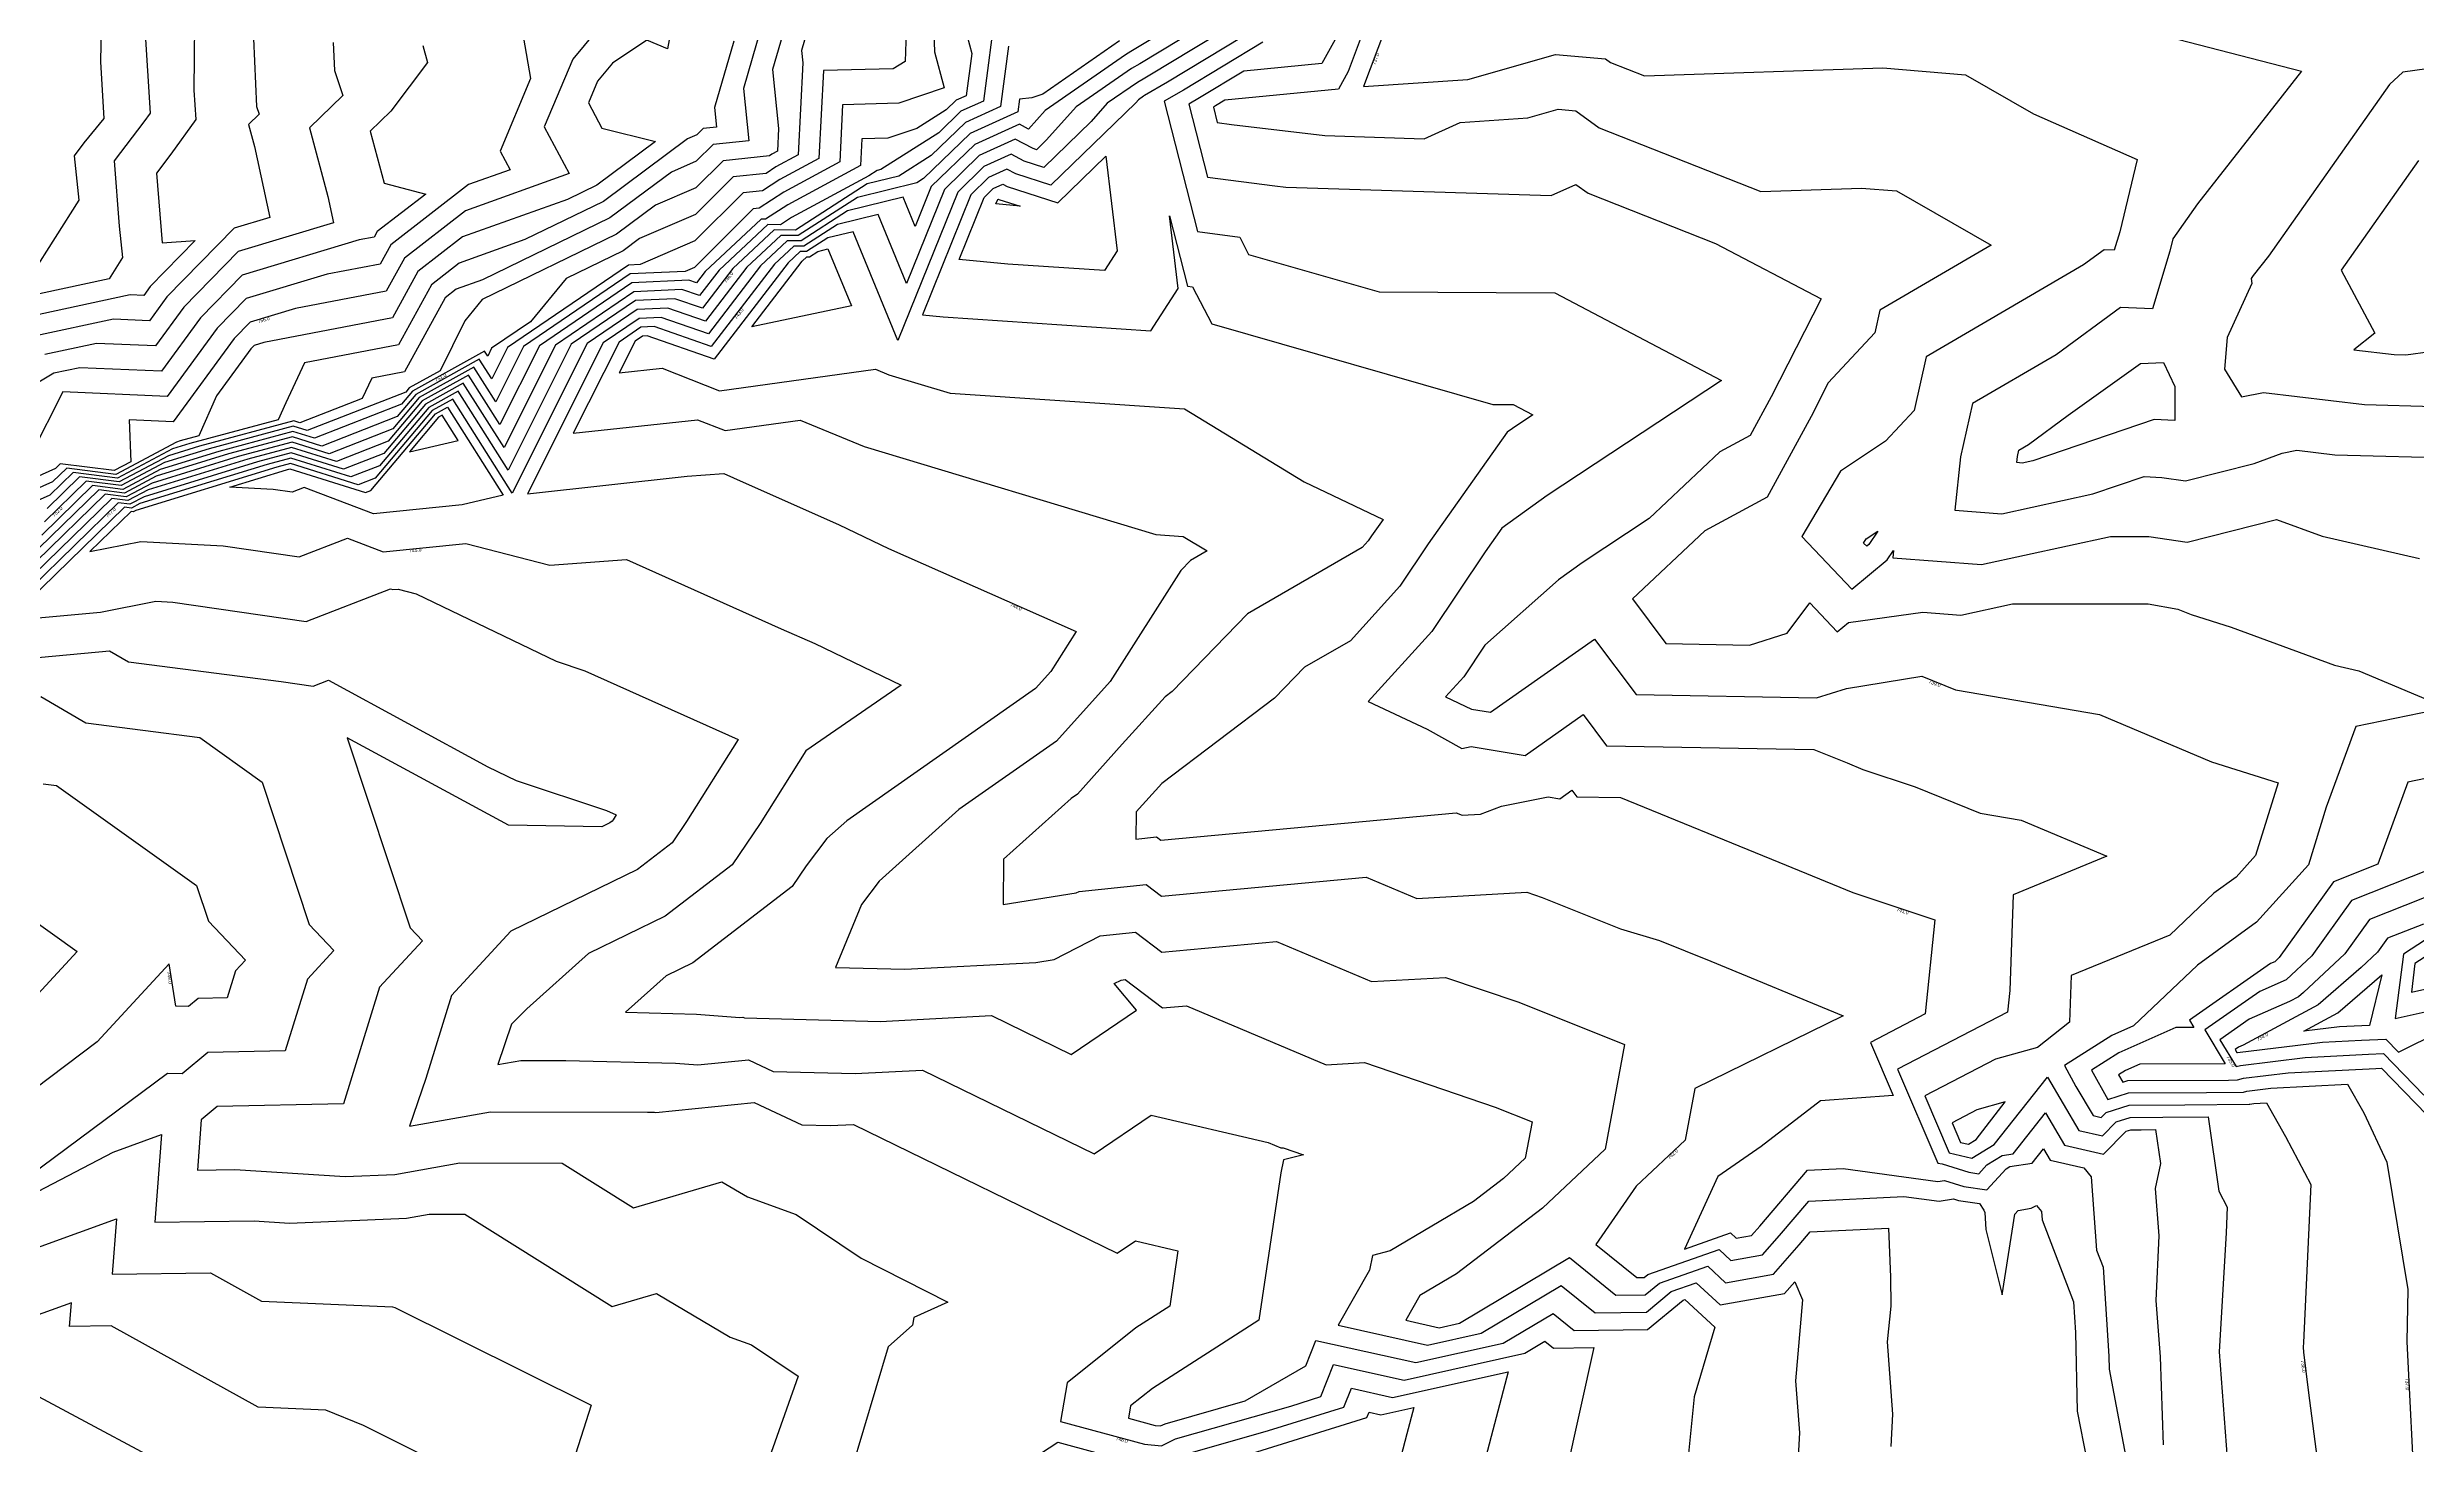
# Model space of a CAD drawing. Extents: x 1684434 to 1702565, y 997334 to 1000228.
# Drawn here: x 1701270.1 to 1701603.7, y 999385.8 to 999582.6 of the extents above; entities that cross this region are included whole.
import ezdxf

# ---------------------------------------------------------------- set-up
doc = ezdxf.new("R2010")
doc.units = 0
doc.layers.add('Default', color=7, linetype='Continuous')

msp = doc.modelspace()

# ---------------------------------------------------------------- linework, layer by layer
at = {"layer": 'Default'}
for points in [[(1701391.36, 999594.72), (1701390.91, 999580.6), (1701389.19, 999579.58), (1701379.38, 999579.32), (1701378.75, 999566.95), (1701373.23, 999563.97), (1701370.82, 999562.39), (1701368.07, 999562.1), (1701361.28, 999555.33), (1701353.56, 999551.99), (1701351.93, 999551.92), (1701334.92, 999540.33), (1701332.69, 999535.89), (1701330.93, 999538.67), (1701321.99, 999533.71), (1701319.35, 999530.58), (1701308.76, 999526.43), (1701304.63, 999527.73), (1701295.63, 999525.31), (1701285.45, 999522.18), (1701280.99, 999519.8), (1701277.37, 999520.25), (1701268.93, 999512.02)], [(1701350.72, 999588.92), (1701344.08, 999580.92), (1701340.08, 999571.39), (1701343.6, 999564.8), (1701329, 999559.57), (1701320.38, 999552.9), (1701317.84, 999548.27), (1701305.06, 999545.82), (1701298.67, 999543.9), (1701296.4, 999541.57), (1701287.85, 999529.86), (1701281.63, 999530.12), (1701281.86, 999524.22), (1701279.52, 999522.97), (1701271.94, 999523.92), (1701271.25, 999523.25), (1701260.03, 999518.25)], [(1701290.9, 999590.59), (1701290.76, 999576.55), (1701291.03, 999572.41), (1701287.51, 999567.53), (1701285.48, 999564.86), (1701286.27, 999555.05), (1701290.91, 999555.38), (1701284.6, 999548.9), (1701283.69, 999547.65), (1701281.77, 999547.73), (1701267.23, 999544.58)], [(1701403.68, 999588.37), (1701401.9, 999575.03), (1701398.71, 999573.59), (1701395.61, 999570.57), (1701387.47, 999565.39), (1701386.95, 999565.26), (1701385.76, 999564.5), (1701374.91, 999558.63), (1701373.36, 999557.61), (1701371.54, 999557.62), (1701364.7, 999551.22), (1701361.94, 999547.62), (1701359.44, 999548.49), (1701352.68, 999548.16), (1701341.65, 999540.65), (1701334.42, 999526.24), (1701328.68, 999535.29), (1701323.37, 999532.34), (1701317.51, 999525.38), (1701311.83, 999523.16), (1701304.45, 999525.48), (1701299.72, 999524.21), (1701283.73, 999519.29), (1701281.72, 999518.22), (1701280.09, 999518.42), (1701267.77, 999506.41)], [(1701277.77, 999590.68), (1701277.58, 999580.54), (1701278.09, 999572.55), (1701275.25, 999569.14), (1701273.88, 999567.31), (1701274.57, 999561.07), (1701267.89, 999550.54)], [(1701298.84, 999590.26), (1701299.58, 999574.27), (1701299.95, 999573.16), (1701298.46, 999571.71), (1701299.28, 999568.63), (1701301.44, 999558.64), (1701296.4, 999557.13), (1701286.96, 999547.44), (1701284.52, 999544.09), (1701279.41, 999544.31), (1701268.5, 999541.94)], [(1701394.75, 999590.25), (1701395.03, 999581.95), (1701396.37, 999576.87), (1701390, 999574.71), (1701382.08, 999574.51), (1701381.67, 999566.45), (1701373.79, 999562.19), (1701370.35, 999559.93), (1701369.47, 999559.84), (1701361.21, 999551.6), (1701359.92, 999551.04), (1701352.18, 999550.67), (1701337.16, 999540.43), (1701333.27, 999532.67), (1701330.18, 999537.55), (1701322.45, 999533.25), (1701318.74, 999528.84), (1701309.78, 999525.34), (1701304.57, 999526.98), (1701296.99, 999524.94), (1701284.87, 999521.21), (1701281.23, 999519.27), (1701278.28, 999519.64), (1701268.54, 999510.15)], [(1701371.7, 999589.13), (1701368.13, 999576.79), (1701368.89, 999569.41), (1701363.85, 999568.9), (1701361.48, 999566.54), (1701358, 999565.03), (1701349.33, 999558.57), (1701331.38, 999549.83), (1701327.68, 999548.51), (1701326.12, 999547.3), (1701320.4, 999536.87), (1701315.81, 999535.99), (1701314.46, 999533.14), (1701305.68, 999529.71), (1701304.81, 999529.98), (1701291.54, 999526.41), (1701287.16, 999525.06), (1701280.25, 999521.39), (1701274.65, 999522.09), (1701270.09, 999517.64)], [(1701358.4, 999587.69), (1701357.44, 999582.38), (1701354.54, 999583.6), (1701349.68, 999580.37), (1701347.57, 999577.83), (1701346.29, 999574.8), (1701348.2, 999571.22), (1701355.73, 999569.34), (1701347.48, 999563.2), (1701343.34, 999561.18), (1701328.56, 999555.88), (1701322.29, 999551.03), (1701318.7, 999544.47), (1701300.58, 999541), (1701299.24, 999540.6), (1701298.76, 999540.11), (1701293.92, 999533.48), (1701291.44, 999527.85), (1701288.82, 999527.15), (1701288.3, 999526.99), (1701279.76, 999522.44), (1701272.84, 999523.31), (1701270.86, 999521.38), (1701260.73, 999516.86)], [(1701283.83, 999585.24), (1701284.6, 999573.34), (1701283.72, 999572.12), (1701279.51, 999566.6), (1701280.24, 999557.39), (1701280.72, 999553.01), (1701278.82, 999550), (1701265.95, 999547.21)], [(1701399.3, 999585.38), (1701400.26, 999581.71), (1701399.47, 999575.78), (1701398.06, 999575.14), (1701396.68, 999573.8), (1701392.54, 999571.17), (1701388.46, 999569.79), (1701384.79, 999569.69), (1701384.6, 999565.95), (1701374.35, 999560.41), (1701371.25, 999558.38), (1701370.62, 999558.38), (1701362.75, 999551.01), (1701361.53, 999549.41), (1701360.42, 999549.8), (1701352.43, 999549.41), (1701339.4, 999540.54), (1701333.84, 999529.46), (1701329.43, 999536.42), (1701322.91, 999532.8), (1701318.12, 999527.11), (1701310.81, 999524.25), (1701304.51, 999526.23), (1701298.35, 999524.57), (1701284.3, 999520.25), (1701281.47, 999518.75), (1701279.18, 999519.03), (1701268.16, 999508.28)], [(1701374.21, 999586.36), (1701372.22, 999579.47), (1701373.07, 999571.18), (1701372.9, 999567.95), (1701372.12, 999567.53), (1701371.77, 999567.3), (1701365.25, 999566.63), (1701361.42, 999562.8), (1701355.75, 999560.36), (1701350.26, 999556.26), (1701331.34, 999547.05), (1701328.9, 999544.09), (1701325.42, 999537.04), (1701321.07, 999534.63), (1701320.57, 999534.04), (1701306.7, 999528.62), (1701304.75, 999529.23), (1701292.91, 999526.05), (1701286.59, 999524.1), (1701280.5, 999520.86), (1701275.56, 999521.48), (1701269.7, 999515.76)], [(1701430.15, 999586.52), (1701422.68, 999582), (1701421.9, 999581.55), (1701410.61, 999573.69), (1701408.27, 999571.08), (1701406.97, 999571.77), (1701400.68, 999568.92), (1701394.56, 999562.97), (1701392.3, 999557.37), (1701390.61, 999561.47), (1701382.77, 999559.56), (1701376.24, 999555.34), (1701374.29, 999555.36), (1701370.53, 999551.83), (1701363.19, 999542.24), (1701356.53, 999544.56), (1701353.43, 999544.41), (1701348.38, 999540.97), (1701337.72, 999519.72), (1701360.19, 999522.19), (1701365.35, 999522.57), (1701366.71, 999521.96), (1701381.6, 999515.35), (1701388.55, 999512.01), (1701414.99, 999500.32), (1701411.41, 999494.67), (1701409.25, 999492.27), (1701382.66, 999473.64), (1701379.86, 999471.12), (1701376.94, 999467.28), (1701374.97, 999464.39), (1701360.99, 999453.61), (1701357.24, 999451.79), (1701351.52, 999446.66), (1701361.49, 999446.42), (1701367.6, 999445.92), (1701368.05, 999445.97), (1701368.27, 999445.87), (1701387.35, 999445.38), (1701403.05, 999446.19), (1701414.28, 999440.7), (1701423.45, 999446.98), (1701420.31, 999450.7), (1701421.28, 999451.2), (1701421.86, 999451.26), (1701427.12, 999447.27), (1701430.51, 999447.59), (1701450.15, 999439.27), (1701455.54, 999439.57), (1701473.97, 999433.31), (1701479.15, 999431.24), (1701478.2, 999426.12), (1701475.14, 999423.23), (1701470.92, 999420.01), (1701459.18, 999413.06), (1701456.7, 999412.41), (1701456.27, 999410.34), (1701451.85, 999402.57), (1701464.44, 999399.77), (1701472, 999401.45), (1701483.27, 999408.17), (1701488.03, 999404.32), (1701495.26, 999404.42), (1701498.76, 999407.31), (1701502.26, 999408.54), (1701505.63, 999405.44), (1701514.7, 999407.05), (1701516.14, 999408.7), (1701517.24, 999406.17), (1701516.26, 999394.75), (1701516.81, 999387.43), (1701515.92, 999371.52)], [(1701435.27, 999587.14), (1701423.92, 999580.28), (1701422.74, 999579.6), (1701414.98, 999574.2), (1701410.81, 999569.55), (1701409.4, 999568.18), (1701408.82, 999568.37), (1701406.38, 999569.65), (1701401.33, 999567.37), (1701396.43, 999562.59), (1701391.08, 999549.35), (1701387.08, 999559.05), (1701381.38, 999557.66), (1701376.63, 999554.59), (1701375.21, 999554.6), (1701372.48, 999552.04), (1701363.6, 999540.45), (1701355.55, 999543.26), (1701353.68, 999543.16), (1701350.62, 999541.08), (1701344.17, 999528.22), (1701361.65, 999530.14), (1701365.53, 999528.61), (1701376.13, 999530.08), (1701385.1, 999526.36), (1701426.16, 999513.96), (1701430.03, 999513.7), (1701433.39, 999511.66), (1701431.07, 999510.31), (1701429.69, 999508.89), (1701419.75, 999493.24), (1701412.19, 999484.84), (1701398.47, 999475.22), (1701387.24, 999465.15), (1701384.73, 999461.84), (1701381.06, 999452.97), (1701390.86, 999452.72), (1701409.3, 999453.68), (1701411.88, 999454.09), (1701418.34, 999457.45), (1701423.34, 999457.96), (1701427.04, 999455.15), (1701443.16, 999456.65), (1701456.53, 999450.99), (1701466.98, 999451.57), (1701477.28, 999448.07), (1701492.19, 999442.13), (1701489.46, 999427.39), (1701480.64, 999419.09), (1701468.52, 999409.82), (1701463.34, 999406.76), (1701461.36, 999403.28), (1701466.09, 999402.23), (1701468.92, 999402.86), (1701484.41, 999412.1), (1701490.96, 999406.8), (1701495.09, 999406.85), (1701497.1, 999408.51), (1701503.88, 999410.89), (1701506.39, 999408.57), (1701513.15, 999409.77), (1701516.75, 999413.9), (1701518.3, 999415.72), (1701529.33, 999416.26), (1701529.63, 999409.35), (1701529.68, 999405.26), (1701529.15, 999400.26), (1701529.91, 999390.05), (1701529.65, 999385.51)], [(1701440.38, 999587.76), (1701431.27, 999582.25), (1701425.57, 999578.81), (1701424.65, 999578.27), (1701423.59, 999577.66), (1701419.35, 999574.71), (1701417.08, 999572.17), (1701410.4, 999565.68), (1701407.63, 999566.57), (1701405.8, 999567.54), (1701401.99, 999565.82), (1701398.29, 999562.21), (1701389.86, 999541.32), (1701383.55, 999556.62), (1701379.99, 999555.75), (1701377.02, 999553.84), (1701376.13, 999553.84), (1701374.42, 999552.24), (1701364.01, 999538.66), (1701354.58, 999541.95), (1701353.93, 999541.91), (1701352.87, 999541.19), (1701350.62, 999536.72), (1701356.7, 999537.39), (1701364.74, 999534.22), (1701386.71, 999537.26), (1701388.6, 999536.48), (1701397.25, 999533.87), (1701430.22, 999531.65), (1701447.09, 999521.41), (1701458.17, 999516.08), (1701456.54, 999513.77), (1701456.07, 999513.06), (1701455.25, 999512.16), (1701439.09, 999502.79), (1701428.5, 999491.85), (1701427.51, 999491.09), (1701421.44, 999484.41), (1701415.14, 999477.41), (1701414.27, 999476.8), (1701404.73, 999468.24), (1701404.67, 999461.84), (1701414.99, 999463.48), (1701415.4, 999463.69), (1701424.81, 999464.66), (1701426.97, 999463.02), (1701455.81, 999465.71), (1701462.91, 999462.7), (1701478.42, 999463.57), (1701480.59, 999462.83), (1701491.61, 999458.44), (1701497.1, 999456.78), (1701504.31, 999453.84), (1701522.95, 999446.17), (1701502.05, 999435.91), (1701500.71, 999428.67), (1701493.81, 999422.17), (1701488.11, 999413.96), (1701493.9, 999409.28), (1701494.93, 999409.29), (1701495.43, 999409.7), (1701505.49, 999413.23), (1701507.15, 999411.71), (1701511.6, 999412.5), (1701513.97, 999415.22), (1701518.11, 999420.07), (1701531.48, 999420.73), (1701536.48, 999420.04), (1701538.51, 999420.37), (1701539.19, 999420.16), (1701542.15, 999419.71), (1701542.76, 999418.79), (1701542.89, 999418.48), (1701543.02, 999416.05), (1701545.34, 999406.84), (1701547.11, 999418.24), (1701547.6, 999418.72), (1701549.43, 999419.05), (1701550.18, 999419.46), (1701550.88, 999418.62), (1701550.97, 999417.41), (1701555.38, 999405.89), (1701555.65, 999401.54), (1701555.92, 999390.49), (1701557.24, 999383.53)], [(1701443.94, 999587.43), (1701427.83, 999577.69), (1701424.61, 999575.81), (1701424.43, 999575.71), (1701423.73, 999575.22), (1701423.35, 999574.79), (1701411.4, 999563.18), (1701406.45, 999564.77), (1701405.21, 999565.42), (1701402.64, 999564.26), (1701400.15, 999561.83), (1701393.32, 999544.91), (1701396.22, 999544.63), (1701425.48, 999542.67), (1701429.33, 999548.62), (1701428.13, 999558.86), (1701430.65, 999548.94), (1701431.35, 999548.85), (1701434.07, 999543.63), (1701473.61, 999532.29), (1701476.51, 999532.28), (1701479.27, 999530.82), (1701476.39, 999528.92), (1701475.64, 999528.38), (1701464.54, 999512.65), (1701460.56, 999506.69), (1701453.58, 999499.01), (1701447.12, 999495.26), (1701442.88, 999490.89), (1701427.05, 999478.91), (1701423.41, 999474.9), (1701423.37, 999471.06), (1701426.28, 999471.36), (1701426.9, 999470.89), (1701468.46, 999474.77), (1701469.29, 999474.42), (1701471.88, 999474.56), (1701474.86, 999475.69), (1701481.44, 999477), (1701483.04, 999476.74), (1701484.77, 999477.95), (1701485.46, 999477.03), (1701491.61, 999476.92), (1701513.91, 999467.81), (1701524.33, 999463.52), (1701535.86, 999459.67), (1701534.52, 999446.43), (1701526.78, 999442.41), (1701529.98, 999434.96), (1701519.74, 999434.21), (1701511.43, 999427.77), (1701505.29, 999423.51), (1701500.6, 999413.3), (1701507.1, 999415.58), (1701507.9, 999414.84), (1701510.05, 999415.23), (1701511.2, 999416.54), (1701517.92, 999424.43), (1701522.94, 999424.67), (1701536.27, 999422.82), (1701537.21, 999422.98), (1701539.93, 999422.14), (1701543.17, 999421.65), (1701545.91, 999424.62), (1701546.44, 999424.95), (1701549.58, 999425.41), (1701551.16, 999427.41), (1701552.09, 999425.82), (1701556.83, 999424.75), (1701557.88, 999423.47), (1701558.63, 999413.17), (1701559.56, 999410.74), (1701560.34, 999398.23), (1701560.39, 999396.39), (1701563.36, 999380.73)], [(1701453.27, 999586.99), (1701449.57, 999580.3), (1701438.59, 999579.24), (1701432.34, 999575.46), (1701430.82, 999574.57), (1701433.44, 999564.31), (1701442.93, 999563.07), (1701444.47, 999562.88), (1701481.84, 999561.72), (1701485.32, 999563.29), (1701487.03, 999562.04), (1701504.98, 999554.98), (1701519.84, 999547.18), (1701512.84, 999533.38), (1701509.84, 999527.9), (1701505.61, 999525.61), (1701495.64, 999516.21), (1701486.19, 999509.96), (1701482.86, 999507.58), (1701472.52, 999498.39), (1701469.54, 999493.93), (1701466.98, 999491.12), (1701470.65, 999489.38), (1701473.29, 999488.94), (1701487.96, 999499.24), (1701493.81, 999491.42), (1701519.18, 999490.96), (1701523.44, 999492.29), (1701534.01, 999493.99), (1701538.76, 999492.07), (1701559.05, 999488.6), (1701574.82, 999481.95), (1701584.19, 999478.98), (1701581.02, 999468.73), (1701578.27, 999465.71), (1701575.16, 999463.44), (1701568.94, 999457.54), (1701555.04, 999451.83), (1701554.81, 999445.27), (1701550.33, 999441.71), (1701544.41, 999440.05), (1701534.46, 999434.88), (1701537.89, 999426.88), (1701541.08, 999426.1), (1701544.21, 999428.04), (1701551.7, 999437.54), (1701556.12, 999430.02), (1701559.46, 999429.26), (1701561.39, 999431.23), (1701563.34, 999431.85), (1701567.98, 999431.87), (1701574.35, 999431.94), (1701575.83, 999421.46), (1701577.03, 999419.19), (1701576.86, 999415.58), (1701575.87, 999398.83), (1701577.16, 999381.94)], [(1701455.81, 999585.96), (1701453.27, 999579.19), (1701451.88, 999576.69), (1701435.92, 999575.14), (1701434.6, 999574.35), (1701434.28, 999574.16), (1701434.83, 999572), (1701436.83, 999571.74), (1701449.97, 999570.16), (1701463.98, 999569.72), (1701469.05, 999572.01), (1701478.56, 999572.67), (1701482.85, 999573.88), (1701485.3, 999573.67), (1701488.61, 999571.25), (1701511.35, 999562.31), (1701525.54, 999562.78), (1701530.46, 999562.38), (1701543.77, 999554.71), (1701528.12, 999545.57), (1701527.41, 999542.38), (1701520.85, 999535.33), (1701518.45, 999530.59), (1701512.24, 999519.24), (1701503.47, 999514.49), (1701493.29, 999504.89), (1701497.99, 999498.61), (1701509.77, 999498.4), (1701515.07, 999500.05), (1701518.24, 999504.32), (1701522.11, 999500.25), (1701523.7, 999501.57), (1701534.17, 999503.01), (1701539.53, 999502.61), (1701546.81, 999504.19), (1701565.91, 999504.18), (1701570.08, 999503.47), (1701571.93, 999502.69), (1701577.58, 999500.9), (1701592.11, 999495.56), (1701595.54, 999494.78), (1701607.93, 999489.55), (1701595.13, 999486.91), (1701590.98, 999475.56), (1701588.46, 999467.43), (1701581.13, 999459.37), (1701572.85, 999453.32), (1701563.81, 999444.76), (1701560.8, 999443.41), (1701554.1, 999439.18), (1701555.73, 999436.22), (1701558.14, 999432.12), (1701559.3, 999431.86), (1701559.97, 999432.54), (1701563.24, 999433.59), (1701571.05, 999433.62), (1701580.12, 999433.71), (1701580.2, 999433.73), (1701580.77, 999433.8), (1701582.57, 999433.9), (1701585.22, 999429.16), (1701588.81, 999422.41), (1701587.75, 999400.16), (1701587.71, 999399.47), (1701587.76, 999398.78), (1701588.49, 999393.04), (1701591.09, 999372.87)], [(1701366.76, 999583.48), (1701364.05, 999574.12), (1701364.33, 999571.35), (1701362.44, 999571.16), (1701361.55, 999570.28), (1701360.25, 999569.71), (1701348.41, 999560.88), (1701337.36, 999555.51), (1701328.12, 999552.2), (1701324.2, 999549.16), (1701319.55, 999540.67), (1701306.33, 999538.14), (1701303.69, 999532.54), (1701302.62, 999530.13), (1701290.18, 999526.78), (1701287.73, 999526.03), (1701280.01, 999521.92), (1701273.75, 999522.7), (1701270.47, 999519.51), (1701261.42, 999515.47)], [(1701322.96, 999582.85), (1701323.65, 999580.46), (1701318.47, 999573.6), (1701315.59, 999570.8), (1701317.54, 999563.47), (1701323.4, 999561.93), (1701316.56, 999556.64), (1701316.13, 999555.86), (1701314, 999555.46), (1701297.53, 999550.52), (1701291.68, 999544.5), (1701286.18, 999536.97), (1701274.68, 999537.47), (1701271.05, 999536.68), (1701262.14, 999531.41)], [(1701405.46, 999582.78), (1701404.33, 999574.27), (1701399.37, 999572.03), (1701394.55, 999567.34), (1701390, 999564.45), (1701385.55, 999563.36), (1701375.46, 999556.85), (1701372.46, 999556.87), (1701366.64, 999551.42), (1701362.36, 999545.83), (1701358.47, 999547.18), (1701352.93, 999546.91), (1701343.89, 999540.76), (1701335, 999523.02), (1701327.94, 999534.16), (1701323.83, 999531.88), (1701316.9, 999523.65), (1701312.86, 999522.07), (1701304.4, 999524.73), (1701301.08, 999523.84), (1701283.16, 999518.33), (1701281.96, 999517.69), (1701280.99, 999517.81), (1701267.38, 999504.54)], [(1701337.17, 999583.87), (1701338.15, 999578.19), (1701333.87, 999567.99), (1701335.28, 999565.35), (1701329.43, 999563.26), (1701318.47, 999554.77), (1701316.99, 999552.07), (1701309.53, 999550.64), (1701298.1, 999547.21), (1701294.04, 999543.04), (1701287.01, 999533.41), (1701272.32, 999534.05), (1701267.83, 999525.22)], [(1701376.73, 999583.59), (1701376.31, 999582.14), (1701376.48, 999580.39), (1701375.83, 999567.45), (1701372.67, 999565.75), (1701371.3, 999564.84), (1701366.66, 999564.37), (1701361.35, 999559.07), (1701353.51, 999555.68), (1701351.18, 999553.94), (1701343.18, 999550.05), (1701338.15, 999543.95), (1701332.67, 999540.22), (1701332.12, 999539.11), (1701331.68, 999539.8), (1701321.53, 999534.17), (1701319.96, 999532.31), (1701307.73, 999527.53), (1701304.69, 999528.48), (1701294.27, 999525.68), (1701286.02, 999523.14), (1701280.74, 999520.33), (1701276.47, 999520.87), (1701269.32, 999513.89)], [(1701310.36, 999583.3), (1701310.54, 999579.31), (1701311.7, 999575.81), (1701307.02, 999571.25), (1701309.6, 999561.6), (1701310.41, 999557.86), (1701296.97, 999553.83), (1701289.32, 999545.97), (1701285.35, 999540.53), (1701277.05, 999540.89), (1701269.77, 999539.31)], [(1701421.06, 999583.5), (1701410.26, 999575.99), (1701408.73, 999575.46), (1701406.99, 999575.31), (1701406.75, 999573.52), (1701400.02, 999570.48), (1701393.48, 999564.11), (1701392.52, 999563.5), (1701384.16, 999561.46), (1701375.85, 999556.1), (1701373.38, 999556.11), (1701368.59, 999551.63), (1701362.77, 999544.04), (1701357.5, 999545.87), (1701353.18, 999545.66), (1701346.14, 999540.87), (1701335.57, 999519.8), (1701327.19, 999533.03), (1701324.29, 999531.42), (1701316.29, 999521.92), (1701313.89, 999520.98), (1701304.34, 999523.98), (1701302.44, 999523.47), (1701282.59, 999517.36), (1701282.21, 999517.16), (1701281.9, 999517.2), (1701276.12, 999511.56), (1701283.29, 999512.98), (1701294.86, 999512.38), (1701305.57, 999510.83), (1701312.37, 999513.46), (1701317.4, 999511.54), (1701329.02, 999512.72), (1701340.86, 999509.65), (1701351.68, 999510.44), (1701373.41, 999500.7), (1701378.15, 999498.6), (1701390.33, 999492.73), (1701376.89, 999483.5), (1701370.48, 999473.27), (1701366.53, 999467.45), (1701357.1, 999460.19), (1701346.32, 999454.95), (1701337.63, 999447.15), (1701335.48, 999444.97), (1701333.55, 999439.3), (1701336.8, 999439.88), (1701343.13, 999439.86), (1701358.54, 999439.49), (1701361.7, 999439.24), (1701368.84, 999439.97), (1701372.29, 999438.33), (1701383.84, 999438.03), (1701393.34, 999438.53), (1701417.52, 999426.7), (1701425.51, 999432.18), (1701441.98, 999428.31), (1701443.76, 999427.56), (1701444.1, 999427.57), (1701446.96, 999426.6), (1701444.18, 999425.87), (1701443.79, 999424.03), (1701440.7, 999403.28), (1701425.71, 999393.68), (1701422.64, 999391.22), (1701422.33, 999389.49), (1701426.1, 999388.47), (1701426.86, 999388.39), (1701427.48, 999388.7), (1701438.75, 999391.92), (1701447.32, 999396.86), (1701448.73, 999400.44), (1701462.8, 999397.32), (1701475.08, 999400.05), (1701482.12, 999404.25), (1701485.1, 999401.84), (1701495.42, 999401.98), (1701500.43, 999406.12), (1701500.65, 999406.19), (1701504.88, 999402.3), (1701501.99, 999392.47), (1701500.73, 999379.82)], [(1701441.26, 999583.34), (1701430.09, 999576.58), (1701427.37, 999574.99), (1701432.05, 999556.63), (1701437.99, 999555.85), (1701439.25, 999553.42), (1701457.61, 999548.16), (1701482.34, 999548.03), (1701505.83, 999535.66), (1701481.29, 999519.44), (1701474.88, 999514.86), (1701472.54, 999511.54), (1701465.05, 999500.31), (1701456.1, 999490.46), (1701464.38, 999486.53), (1701469.27, 999483.84), (1701470.58, 999484.1), (1701478.16, 999482.84), (1701486.36, 999488.59), (1701489.63, 999484.22), (1701518.81, 999483.7), (1701523.51, 999481.78), (1701525.71, 999480.88), (1701533.1, 999478.41), (1701542.23, 999474.72), (1701548.02, 999473.72), (1701560.08, 999468.64), (1701546.88, 999463.22), (1701546.41, 999449.73), (1701546.1, 999446.69), (1701530.62, 999438.64), (1701536.29, 999425.43), (1701536.87, 999425.29), (1701540.67, 999424.12), (1701542.04, 999423.91), (1701543.2, 999425.17), (1701545.33, 999426.49), (1701546.9, 999426.72), (1701551.43, 999432.48), (1701554.11, 999427.92), (1701559.63, 999426.67), (1701562.82, 999429.92), (1701563.44, 999430.12), (1701564.91, 999430.12), (1701566.94, 999430.14), (1701567.61, 999425.37), (1701566.89, 999421.82), (1701567.38, 999415.15), (1701566.97, 999406.08), (1701567.59, 999398.13), (1701568, 999385.75)], [(1701458.36, 999584.94), (1701455.4, 999577.06), (1701470.1, 999578.08), (1701482.43, 999581.57), (1701489.49, 999580.97), (1701490.19, 999580.46), (1701494.98, 999578.58), (1701528.54, 999579.7), (1701540.18, 999578.74), (1701549.74, 999573.22), (1701564.37, 999566.78), (1701561.9, 999556.59), (1701561.13, 999554), (1701559.69, 999554.06), (1701556.81, 999551.95), (1701534.64, 999539), (1701532.95, 999531.46), (1701528.93, 999527.13), (1701522.58, 999522.87), (1701517.15, 999513.68), (1701524.19, 999506.28), (1701529.17, 999510.39), (1701530.04, 999511.72), (1701529.93, 999510.69), (1701542.41, 999509.75), (1701560.6, 999513.71), (1701565.99, 999513.7), (1701571.37, 999512.9), (1701583.96, 999516.07), (1701590.38, 999513.72), (1701604.1, 999510.59)], [(1701568.78, 999584.06), (1701587.5, 999579.22), (1701572.83, 999560.56), (1701569.37, 999555.62), (1701568.95, 999553.88), (1701566.52, 999545.75), (1701561.98, 999545.94), (1701552.93, 999539.3), (1701541.16, 999532.42), (1701539.48, 999524.93), (1701538.66, 999517.39), (1701545.29, 999516.89), (1701558.1, 999519.68), (1701565.32, 999522.13), (1701567.81, 999522.01), (1701571.16, 999521.51), (1701580.84, 999523.95), (1701584.76, 999525.42), (1701586.85, 999525.86), (1701592.18, 999525.21), (1701610.15, 999524.7)], [(1701608.85, 999580.07), (1701601.75, 999579.08), (1701599.87, 999577.37), (1701582.84, 999553.2), (1701580.69, 999550.46), (1701580.4, 999550.05), (1701580.51, 999549.35), (1701577.04, 999541.7), (1701576.62, 999537.25), (1701579.04, 999533.34), (1701582.13, 999533.98), (1701596.35, 999532.26), (1701606.15, 999531.98)], [(1701418.94, 999551.16), (1701405.35, 999552.07), (1701398.49, 999552.72), (1701402.01, 999561.45), (1701403.3, 999562.71), (1701404.62, 999563.31), (1701405.26, 999562.97), (1701412.4, 999560.68), (1701419.16, 999567.26), (1701420.72, 999553.92), (1701418.94, 999551.16)], [(1701603.97, 999566.67), (1701593.06, 999551.2), (1701597.8, 999542.32), (1701594.83, 999540), (1701600.52, 999539.31), (1701602.15, 999539.26), (1701605.58, 999539.74)], [(1701404.08, 999561.17), (1701407.1, 999560.2), (1701403.65, 999560.53), (1701403.87, 999561.08), (1701403.96, 999561.15), (1701404.04, 999561.19), (1701404.08, 999561.17)], [(1701383.32, 999546.2), (1701369.29, 999543.2), (1701376.37, 999552.45), (1701377.05, 999553.09), (1701377.41, 999553.08), (1701378.59, 999553.85), (1701380.02, 999554.2), (1701383.32, 999546.2)], [(1701569.66, 999530.02), (1701566.73, 999530.17), (1701549.67, 999524.36), (1701548.16, 999524.03), (1701547.39, 999524.09), (1701547.48, 999524.97), (1701547.68, 999525.85), (1701549.06, 999526.66), (1701554.64, 999530.76), (1701564.81, 999538.08), (1701568.05, 999538.21), (1701569.66, 999534.82), (1701569.66, 999530.02)], [(1701328.5, 999518.15), (1701316.03, 999516.88), (1701306.28, 999520.6), (1701304.58, 999519.94), (1701301.91, 999520.33), (1701295.82, 999520.65), (1701303.8, 999523.1), (1701304.28, 999523.23), (1701314.91, 999519.89), (1701315.68, 999520.19), (1701324.75, 999530.96), (1701326.44, 999531.9), (1701334.3, 999519.51), (1701328.5, 999518.15)], [(1701325.21, 999530.5), (1701321.1, 999525.63), (1701327.94, 999527.23), (1701325.69, 999530.77), (1701325.21, 999530.5)], [(1701526.58, 999512.57), (1701526.27, 999512.31), (1701525.83, 999512.77), (1701526.17, 999513.35), (1701527.83, 999514.46), (1701526.58, 999512.57)], [(1701266.76, 999502.02), (1701277.61, 999503.02), (1701285.37, 999504.56), (1701287.8, 999504.43), (1701306.55, 999501.71), (1701318.45, 999506.32), (1701318.77, 999506.2), (1701319.5, 999506.28), (1701322.06, 999505.61), (1701341.76, 999496.13), (1701345.81, 999494.78), (1701367.38, 999485.11), (1701360.12, 999473.52), (1701358.08, 999470.51), (1701353.21, 999466.76), (1701335.39, 999458.11), (1701327.02, 999449.02), (1701323.4, 999437.35), (1701321.11, 999430.62), (1701332.5, 999432.66), (1701354.62, 999432.59), (1701355.59, 999432.57), (1701355.79, 999432.55), (1701369.63, 999433.97), (1701376.32, 999430.79), (1701380.33, 999430.69), (1701383.64, 999430.86), (1701420.76, 999412.71), (1701423.3, 999414.45), (1701429.3, 999413.04), (1701428.14, 999405.25), (1701423.36, 999402.19), (1701413.72, 999394.47), (1701412.74, 999389.03), (1701424.59, 999385.84), (1701426.99, 999385.58), (1701428.93, 999386.55), (1701445.17, 999391.19), (1701449.43, 999392.52), (1701451.22, 999397.06), (1701461.15, 999394.86), (1701478.15, 999398.64), (1701480.97, 999400.32), (1701482.16, 999399.36), (1701487.84, 999399.44), (1701483.93, 999381.64)], [(1701265.27, 999496.33), (1701278.86, 999497.59), (1701281.52, 999496.02), (1701303.05, 999493.25), (1701307.53, 999492.6), (1701309.69, 999493.44), (1701332.14, 999481.25), (1701336.12, 999479.33), (1701348.86, 999475.09), (1701350.21, 999474.49), (1701349.76, 999473.76), (1701349.63, 999473.57), (1701349.32, 999473.33), (1701348.2, 999472.79), (1701335.06, 999473), (1701312.34, 999485.33), (1701321.19, 999458.57), (1701322.93, 999456.74), (1701316.88, 999450.18), (1701311.79, 999433.77), (1701294.04, 999433.4), (1701291.79, 999431.5), (1701291.26, 999424.43), (1701296.5, 999424.5), (1701312.04, 999423.51), (1701319.02, 999423.8), (1701328.19, 999425.44), (1701342.61, 999425.4), (1701352.62, 999419.13), (1701365.09, 999422.78), (1701368.69, 999420.65), (1701375.54, 999418.19), (1701384.72, 999412.02), (1701396.91, 999405.83), (1701392.11, 999403.68), (1701391.91, 999402.57), (1701388.51, 999399.51), (1701381.56, 999376.22)], [(1701269.22, 999491.14), (1701275.52, 999487.44), (1701291.58, 999485.37), (1701300.35, 999479.1), (1701306.99, 999459.03), (1701310.47, 999455.37), (1701306.74, 999451.33), (1701303.61, 999441.24), (1701292.69, 999441.01), (1701289.08, 999437.97), (1701287.05, 999438.03), (1701254.99, 999414.24), (1701279.4, 999426.97), (1701286.19, 999429.43), (1701285.25, 999417.09), (1701299.24, 999417.28), (1701304.19, 999416.96), (1701320.7, 999417.65), (1701323.89, 999418.22), (1701328.9, 999418.2), (1701349.64, 999405.21), (1701355.87, 999407.04), (1701366.23, 999400.9), (1701369.27, 999399.81), (1701375.83, 999395.4), (1701370.11, 999379.21)], [(1701617.61, 999482.22), (1701602.47, 999479.1), (1701598.24, 999467.54), (1701591.98, 999465.05), (1701584.34, 999454.36), (1701583.73, 999453.79), (1701583.12, 999453.52), (1701571.72, 999445.54), (1701572.33, 999444.54), (1701569.79, 999444.53), (1701561.75, 999440.94), (1701557.92, 999438.52), (1701560.2, 999434.38), (1701563.14, 999435.32), (1701574.12, 999435.37), (1701579.3, 999435.42), (1701579.77, 999435.55), (1701583.18, 999435.96), (1701593.98, 999436.52), (1701596.25, 999432.49), (1701599.51, 999425.54), (1701602.45, 999407.61), (1701602.33, 999400.25), (1701603.51, 999376.95)], [(1701269.52, 999478.85), (1701271.4, 999478.61), (1701291.13, 999464.5), (1701292.79, 999459.49), (1701298, 999454), (1701296.61, 999452.48), (1701295.43, 999448.7), (1701291.34, 999448.61), (1701289.98, 999447.47), (1701288.22, 999447.52), (1701287.26, 999453.51), (1701277.14, 999442.51), (1701252.9, 999424.22)], [(1701260.38, 999465.17), (1701274.31, 999455.23), (1701264.37, 999444.42)], [(1701608.61, 999467.99), (1701594.52, 999462.39), (1701588.96, 999454.62), (1701585.31, 999451.21), (1701581.62, 999449.6), (1701573.86, 999444.17), (1701576.75, 999439.41), (1701564.71, 999439.36), (1701562.7, 999438.46), (1701561.74, 999437.86), (1701562.31, 999436.82), (1701563.05, 999437.06), (1701577.19, 999437.12), (1701578.49, 999437.14), (1701579.34, 999437.37), (1701585.59, 999438.13), (1701597.94, 999438.76), (1701598.73, 999438.8), (1701608.3, 999428.95)], [(1701609.72, 999464.77), (1701597.06, 999459.74), (1701593.58, 999454.88), (1701587.76, 999449.44), (1701587.05, 999448.82), (1701585.81, 999448.16), (1701580.12, 999445.68), (1701575.99, 999442.79), (1701578.29, 999439.02), (1701578.9, 999439.18), (1701588.01, 999440.29), (1701596.93, 999440.75), (1701599.04, 999440.84), (1701604.73, 999434.99)], [(1701604.66, 999459.09), (1701599.59, 999457.08), (1701598.2, 999455.13), (1701595.87, 999452.96), (1701589.83, 999447.7), (1701579.28, 999442.05), (1701578.62, 999441.76), (1701578.13, 999441.42), (1701578.4, 999440.98), (1701578.47, 999441), (1701590.42, 999442.45), (1701595.91, 999442.73), (1701599.34, 999442.88), (1701601.15, 999441.02), (1701607.11, 999444.02)], [(1701608.03, 999458.88), (1701601.83, 999454.86), (1701600.69, 999445.8), (1701612.06, 999448.3)], [(1701606.21, 999455.3), (1701603.45, 999453.52), (1701602.95, 999449.49), (1701608, 999450.6)], [(1701594.89, 999444.72), (1701592.84, 999444.61), (1701587.79, 999444), (1701592.62, 999446.58), (1701598.79, 999451.95), (1701597.04, 999444.81), (1701594.89, 999444.72)], [(1701541.69, 999428.73), (1701545.74, 999434.03), (1701541.76, 999432.91), (1701538.3, 999431.11), (1701539.49, 999428.33), (1701540.6, 999428.06), (1701541.69, 999428.73)], [(1701330.4, 999380.58), (1701314.61, 999388.44), (1701309.32, 999390.63), (1701299.82, 999391.02), (1701279.1, 999402.49), (1701273.25, 999402.42), (1701273.5, 999405.72), (1701264.29, 999402.38), (1701255.4, 999402.46), (1701254.24, 999401.79), (1701237.18, 999418.84), (1701210.78, 999402.37)], [(1701258.07, 999409.68), (1701279.84, 999417.58), (1701279.25, 999409.75), (1701293.07, 999409.94), (1701300.28, 999405.95), (1701318.7, 999405.19), (1701319.03, 999405.06), (1701346.66, 999391.3), (1701337.59, 999362.83)], [(1701430.39, 999384.4), (1701442.03, 999387.73), (1701452.67, 999391.04), (1701453.72, 999393.69), (1701459.51, 999392.41), (1701475.79, 999396.02), (1701472.39, 999383.14)], [(1701266.25, 999393.96), (1701293.21, 999379.5)], [(1701438.89, 999384.27), (1701455.91, 999389.56), (1701456.21, 999390.32), (1701457.86, 999389.95), (1701462.51, 999390.98), (1701461.54, 999387.3), (1701459.8, 999380.61)], [(1701401.98, 999379.28), (1701412.37, 999386.09), (1701423.08, 999383.21)]]:
    msp.add_lwpolyline(points, dxfattribs=at)

# ---------------------------------------------------------------- texts
for s, rotation, p in [(' 737.0', 69.4103, (1701457, 999579.91)), (' 746.0', 52.5427, (1701365.58, 999549.21)), (' 743.0', 52.5427, (1701367.03, 999544.1)), (' 756.0', 16.6876, (1701299.63, 999543.67)), (' 751.0', 29.0323, (1701324.69, 999535.35)), (' 752.0', 44.2834, (1701270.94, 999516.28)), (' 747.0', 44.2834, (1701278.46, 999516.14)), (' 745.0', 5.7902, (1701320.9, 999511.4)), (' 744.0', 336.1502, (1701405.44, 999503.99)), (' 739.0', 337.965, (1701534.77, 999493.14)), (' 741.0', 341.5399, (1701530.25, 999461.02)), (' 749.0', 279.1144, (1701286.91, 999452.54)), (' 734.0', 28.1721, (1701581.17, 999442.49)), (' 735.0', 301.2783, (1701576.79, 999440.53)), (' 742.0', 43.2612, (1701498.37, 999425.77)), (' 738.0', 277.2625, (1701587.38, 999397.78)), (' 737.0', 272.9055, (1701602.08, 999395.32)), (' 746.0', 344.9481, (1701420.33, 999386.47))]:
    msp.add_text(s, height=0.5, rotation=rotation, dxfattribs=at).set_placement(p)

doc.saveas('drawing.dxf')
